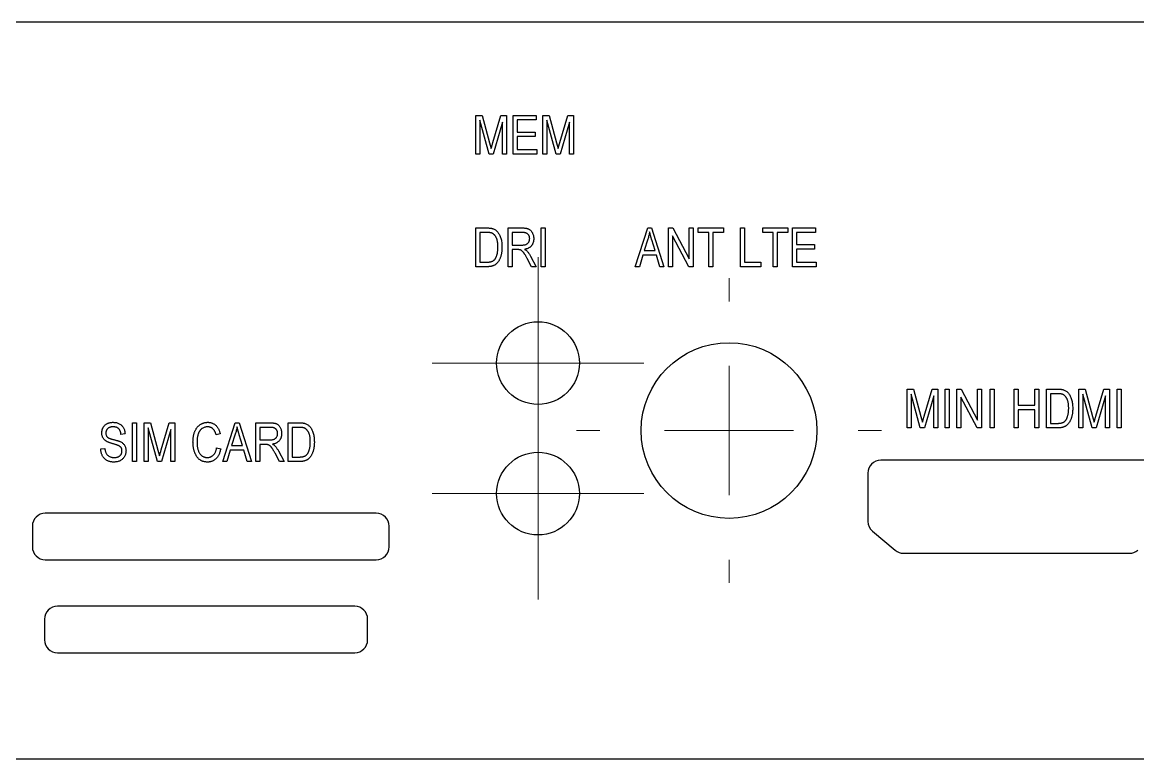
# Model space of a CAD drawing. Header units: millimetres. Extents: x 15 to 205, y 5 to 292.
# Drawn here: x 58.11 to 101.26, y 138.17 to 166.67 of the extents above; entities that cross this region are included whole.
import ezdxf

# ---------------------------------------------------------------- set-up
doc = ezdxf.new("R2010")
doc.units = ezdxf.units.MM

# ---------------------------------------------------------------- blocks, each defined once
blk = doc.blocks.new('SW_CENTERMARKSYMBOL_4')
at = {"color": 0, "linetype": 'Continuous', "lineweight": 0}
for p, q in [((0, 5), (0, 5.9)), ((0, 0), (0, 2.5)), ((-5, 0), (-5.9, 0)), ((0, 0), (-2.5, 0)), ((0, 0), (0, -2.5)), ((0, 0), (2.5, 0)), ((5, 0), (5.9, 0)), ((0, -5), (0, -5.9))]:
    blk.add_line(p, q, dxfattribs=at)
blk = doc.blocks.new('SW_CENTERMARKSYMBOL_6')
at = {"color": 0, "linetype": 'Continuous', "lineweight": 0}
for p, q in [((0, 2.5), (0, 4.1)), ((0, 0), (0, 2.5)), ((-2.5, 0), (-4.1, 0)), ((0, 0), (-2.5, 0)), ((0, 0), (0, -2.5)), ((0, 0), (2.5, 0)), ((2.5, 0), (4.1, 0)), ((0, -2.5), (0, -4.1))]:
    blk.add_line(p, q, dxfattribs=at)
blk = doc.blocks.new('SW_CENTERMARKSYMBOL_9')
at = {"color": 0, "linetype": 'Continuous', "lineweight": 0}
for p, q in [((0, 2.5), (0, 4.1)), ((0, 0), (0, 2.5)), ((-2.5, 0), (-4.1, 0)), ((0, 0), (-2.5, 0)), ((0, 0), (0, -2.5)), ((0, 0), (2.5, 0)), ((2.5, 0), (4.1, 0)), ((0, -2.5), (0, -4.1))]:
    blk.add_line(p, q, dxfattribs=at)

msp = doc.modelspace()

# ---------------------------------------------------------------- linework, layer by layer
at = {"color": 7, "linetype": 'Continuous', "lineweight": 25}
for p, q in [((119.869, 166.669), (44.469, 166.669)), ((75.652, 163.066), (75.896, 163.066)), ((75.652, 161.566), (75.652, 163.066)), ((76.165, 161.566), (75.808, 162.875)), ((75.808, 162.875), (75.808, 161.566)), ((75.896, 163.066), (76.188, 162.004)), ((76.314, 162.022), (76.62, 163.066)), ((76.685, 162.804), (76.325, 161.566)), ((76.62, 163.066), (76.841, 163.066)), ((76.685, 161.566), (76.685, 162.804)), ((76.841, 163.066), (76.841, 161.566)), ((77.094, 163.066), (77.99, 163.066)), ((77.094, 161.566), (77.094, 163.066)), ((77.25, 162.89), (77.25, 162.423)), ((77.99, 162.89), (77.25, 162.89)), ((77.99, 163.066), (77.99, 162.89)), ((78.243, 163.066), (78.487, 163.066)), ((78.243, 161.566), (78.243, 163.066)), ((78.756, 161.566), (78.399, 162.875)), ((78.399, 162.875), (78.399, 161.566)), ((78.487, 163.066), (78.779, 162.004)), ((78.905, 162.022), (79.211, 163.066)), ((79.276, 162.804), (78.916, 161.566)), ((79.211, 163.066), (79.431, 163.066)), ((79.276, 161.566), (79.276, 162.804)), ((79.431, 163.066), (79.431, 161.566)), ((77.25, 162.423), (77.951, 162.423)), ((77.25, 162.247), (77.25, 161.741)), ((77.951, 162.247), (77.25, 162.247)), ((77.951, 162.423), (77.951, 162.247)), ((76.188, 162.004), (76.246, 161.781)), ((78.779, 162.004), (78.837, 161.781)), ((75.808, 161.566), (75.652, 161.566)), ((76.325, 161.566), (76.165, 161.566)), ((76.841, 161.566), (76.685, 161.566)), ((78.009, 161.566), (77.094, 161.566)), ((77.25, 161.741), (78.009, 161.741)), ((78.009, 161.741), (78.009, 161.566)), ((78.399, 161.566), (78.243, 161.566)), ((78.916, 161.566), (78.756, 161.566)), ((79.431, 161.566), (79.276, 161.566)), ((75.652, 158.71), (76.075, 158.71)), ((75.652, 157.21), (75.652, 158.71)), ((76.071, 158.535), (75.808, 158.535)), ((75.808, 158.535), (75.808, 157.385)), ((76.899, 158.71), (77.45, 158.71)), ((76.899, 157.21), (76.899, 158.71)), ((77.055, 158.535), (77.055, 158.047)), ((77.461, 158.535), (77.055, 158.535)), ((78.185, 158.71), (78.341, 158.71)), ((78.185, 157.21), (78.185, 158.71)), ((78.341, 158.71), (78.341, 157.21)), ((81.822, 157.21), (82.301, 158.71)), ((82.301, 158.71), (82.453, 158.71)), ((82.453, 158.71), (82.932, 157.21)), ((83.108, 158.71), (83.274, 158.71)), ((83.108, 157.21), (83.108, 158.71)), ((83.896, 157.21), (83.264, 158.404)), ((83.264, 158.404), (83.264, 157.21)), ((83.274, 158.71), (83.906, 157.514)), ((83.906, 158.71), (84.062, 158.71)), ((83.906, 157.514), (83.906, 158.71)), ((84.062, 158.71), (84.062, 157.21)), ((84.257, 158.71), (85.231, 158.71)), ((84.257, 158.535), (84.257, 158.71)), ((84.666, 158.535), (84.257, 158.535)), ((84.666, 157.21), (84.666, 158.535)), ((85.231, 158.535), (84.822, 158.535)), ((84.822, 158.535), (84.822, 157.21)), ((85.231, 158.71), (85.231, 158.535)), ((85.894, 158.71), (86.049, 158.71)), ((85.894, 157.21), (85.894, 158.71)), ((86.049, 158.71), (86.049, 157.385)), ((86.751, 158.71), (87.725, 158.71)), ((86.751, 158.535), (86.751, 158.71)), ((87.16, 158.535), (86.751, 158.535)), ((87.16, 157.21), (87.16, 158.535)), ((87.725, 158.535), (87.316, 158.535)), ((87.316, 158.535), (87.316, 157.21)), ((87.725, 158.71), (87.725, 158.535)), ((87.9, 158.71), (88.796, 158.71)), ((87.9, 157.21), (87.9, 158.71)), ((88.056, 158.535), (88.056, 158.067)), ((88.796, 158.535), (88.056, 158.535)), ((88.796, 158.71), (88.796, 158.535)), ((77.055, 158.047), (77.42, 158.047)), ((82.308, 158.27), (82.166, 157.833)), ((82.588, 157.833), (82.462, 158.245)), ((88.056, 158.067), (88.757, 158.067)), ((88.757, 158.067), (88.757, 157.892)), ((77.254, 157.872), (77.055, 157.872)), ((77.055, 157.872), (77.055, 157.21)), ((77.813, 157.21), (77.64, 157.531)), ((77.77, 157.62), (77.99, 157.21)), ((82.115, 157.658), (81.984, 157.21)), ((82.639, 157.658), (82.115, 157.658)), ((82.166, 157.833), (82.588, 157.833)), ((82.771, 157.21), (82.639, 157.658)), ((88.056, 157.892), (88.056, 157.385)), ((88.757, 157.892), (88.056, 157.892)), ((76.095, 157.21), (75.652, 157.21)), ((75.808, 157.385), (76.076, 157.385)), ((77.055, 157.21), (76.899, 157.21)), ((77.99, 157.21), (77.813, 157.21)), ((78.341, 157.21), (78.185, 157.21)), ((81.984, 157.21), (81.822, 157.21)), ((82.932, 157.21), (82.771, 157.21)), ((83.264, 157.21), (83.108, 157.21)), ((84.062, 157.21), (83.896, 157.21)), ((84.822, 157.21), (84.666, 157.21)), ((86.673, 157.21), (85.894, 157.21)), ((86.049, 157.385), (86.673, 157.385)), ((86.673, 157.385), (86.673, 157.21)), ((87.316, 157.21), (87.16, 157.21)), ((88.816, 157.21), (87.9, 157.21)), ((88.056, 157.385), (88.816, 157.385)), ((88.816, 157.385), (88.816, 157.21)), ((92.335, 152.471), (92.579, 152.471)), ((92.335, 150.971), (92.335, 152.471)), ((92.579, 152.471), (92.871, 151.409)), ((92.997, 151.428), (93.303, 152.471)), ((93.303, 152.471), (93.523, 152.471)), ((93.523, 152.471), (93.523, 150.971)), ((93.816, 152.471), (93.971, 152.471)), ((93.816, 150.971), (93.816, 152.471)), ((93.971, 152.471), (93.971, 150.971)), ((94.264, 152.471), (94.43, 152.471)), ((94.264, 150.971), (94.264, 152.471)), ((94.43, 152.471), (95.062, 151.276)), ((95.062, 152.471), (95.218, 152.471)), ((95.062, 151.276), (95.062, 152.471)), ((95.218, 152.471), (95.218, 150.971)), ((95.549, 152.471), (95.705, 152.471)), ((95.549, 150.971), (95.549, 152.471)), ((95.705, 152.471), (95.705, 150.971)), ((96.484, 152.471), (96.64, 152.471)), ((96.484, 150.971), (96.484, 152.471)), ((96.64, 152.471), (96.64, 151.848)), ((97.283, 152.471), (97.439, 152.471)), ((97.283, 151.848), (97.283, 152.471)), ((97.439, 152.471), (97.439, 150.971)), ((97.731, 152.471), (98.154, 152.471)), ((97.731, 150.971), (97.731, 152.471)), ((98.978, 152.471), (99.222, 152.471)), ((98.978, 150.971), (98.978, 152.471)), ((99.222, 152.471), (99.514, 151.409)), ((99.64, 151.428), (99.946, 152.471)), ((99.946, 152.471), (100.166, 152.471)), ((100.166, 152.471), (100.166, 150.971)), ((100.458, 152.471), (100.614, 152.471)), ((100.458, 150.971), (100.458, 152.471)), ((100.614, 152.471), (100.614, 150.971)), ((92.848, 150.971), (92.491, 152.281)), ((92.491, 152.281), (92.491, 150.971)), ((93.368, 152.21), (93.007, 150.971)), ((93.368, 150.971), (93.368, 152.21)), ((95.051, 150.971), (94.419, 152.166)), ((94.419, 152.166), (94.419, 150.971)), ((97.887, 152.296), (97.887, 151.147)), ((98.15, 152.296), (97.887, 152.296)), ((99.491, 150.971), (99.134, 152.281)), ((99.134, 152.281), (99.134, 150.971)), ((100.01, 152.21), (99.65, 150.971)), ((100.01, 150.971), (100.01, 152.21)), ((96.64, 151.848), (97.283, 151.848)), ((97.283, 151.673), (96.64, 151.673)), ((96.64, 151.673), (96.64, 150.971)), ((97.283, 150.971), (97.283, 151.673)), ((62.374, 151.168), (62.53, 151.168)), ((62.374, 149.668), (62.374, 151.168)), ((62.53, 151.168), (62.53, 149.668)), ((62.822, 151.168), (63.066, 151.168)), ((62.822, 149.668), (62.822, 151.168)), ((63.066, 151.168), (63.358, 150.106)), ((63.484, 150.125), (63.79, 151.168)), ((63.79, 151.168), (64.01, 151.168)), ((64.01, 151.168), (64.01, 149.668)), ((65.861, 149.668), (66.34, 151.168)), ((66.34, 151.168), (66.492, 151.168)), ((66.492, 151.168), (66.971, 149.668)), ((67.147, 151.168), (67.698, 151.168)), ((67.147, 149.668), (67.147, 151.168)), ((68.393, 151.168), (68.816, 151.168)), ((68.393, 149.668), (68.393, 151.168)), ((92.871, 151.409), (92.929, 151.187)), ((97.887, 151.147), (98.155, 151.147)), ((99.514, 151.409), (99.572, 151.187)), ((62.082, 150.74), (61.926, 150.72)), ((63.335, 149.668), (62.978, 150.978)), ((62.978, 150.978), (62.978, 149.668)), ((63.854, 150.907), (63.494, 149.668)), ((63.854, 149.668), (63.854, 150.907)), ((65.763, 150.74), (65.608, 150.701)), ((66.346, 150.728), (66.205, 150.292)), ((66.627, 150.292), (66.501, 150.704)), ((67.302, 150.993), (67.302, 150.506)), ((67.708, 150.993), (67.302, 150.993)), ((68.549, 150.993), (68.549, 149.844)), ((68.812, 150.993), (68.549, 150.993)), ((92.491, 150.971), (92.335, 150.971)), ((93.007, 150.971), (92.848, 150.971)), ((93.523, 150.971), (93.368, 150.971)), ((93.971, 150.971), (93.816, 150.971)), ((94.419, 150.971), (94.264, 150.971)), ((95.218, 150.971), (95.051, 150.971)), ((95.705, 150.971), (95.549, 150.971)), ((96.64, 150.971), (96.484, 150.971)), ((97.439, 150.971), (97.283, 150.971)), ((98.173, 150.971), (97.731, 150.971)), ((99.134, 150.971), (98.978, 150.971)), ((99.65, 150.971), (99.491, 150.971)), ((100.166, 150.971), (100.01, 150.971)), ((100.614, 150.971), (100.458, 150.971)), ((61.147, 150.155), (61.302, 150.175)), ((65.627, 150.194), (65.783, 150.155)), ((66.205, 150.292), (66.627, 150.292)), ((67.302, 150.506), (67.668, 150.506)), ((67.501, 150.331), (67.302, 150.331)), ((67.302, 150.331), (67.302, 149.668)), ((63.358, 150.106), (63.416, 149.884)), ((66.154, 150.116), (66.023, 149.668)), ((66.678, 150.116), (66.154, 150.116)), ((66.809, 149.668), (66.678, 150.116)), ((68.06, 149.668), (67.887, 149.989)), ((68.018, 150.078), (68.237, 149.668)), ((68.549, 149.844), (68.817, 149.844)), ((62.53, 149.668), (62.374, 149.668)), ((62.978, 149.668), (62.822, 149.668)), ((63.494, 149.668), (63.335, 149.668)), ((64.01, 149.668), (63.854, 149.668)), ((66.023, 149.668), (65.861, 149.668)), ((66.971, 149.668), (66.809, 149.668)), ((67.302, 149.668), (67.147, 149.668)), ((68.237, 149.668), (68.06, 149.668)), ((68.836, 149.668), (68.393, 149.668)), ((101.819, 149.719), (91.319, 149.719)), ((90.819, 149.219), (90.819, 147.353)), ((71.799, 147.669), (58.999, 147.669)), ((58.499, 147.169), (58.499, 146.369)), ((72.299, 146.369), (72.299, 147.169)), ((90.999, 146.969), (91.88, 146.235)), ((58.999, 145.869), (71.799, 145.869)), ((92.2, 146.119), (100.938, 146.119)), ((70.969, 144.069), (59.469, 144.069)), ((58.969, 143.569), (58.969, 142.769)), ((71.469, 142.769), (71.469, 143.569)), ((59.469, 142.269), (70.969, 142.269)), ((44.469, 138.169), (119.869, 138.169))]:
    msp.add_line(p, q, dxfattribs=at)
for centre, radius in [((78.059, 153.479), 1.6), ((85.449, 150.869), 3.4), ((78.059, 148.429), 1.6)]:
    msp.add_circle(centre, radius, dxfattribs=at)
for centre, start, end in [((91.319, 149.219), 90, 180), ((58.999, 147.169), 90, 180), ((71.799, 147.169), 0, 90), ((91.319, 147.353), 180, 230.1944), ((58.999, 146.369), 180, 270), ((71.799, 146.369), 270, 0), ((92.2, 146.619), 230.1944, 270), ((100.938, 146.619), 270, 309.8056), ((59.469, 143.569), 90, 180), ((70.969, 143.569), 0, 90), ((59.469, 142.769), 180, 270), ((70.969, 142.769), 270, 0)]:
    msp.add_arc(centre, 0.5, start, end, dxfattribs=at)
for points, knots in [([(76.246, 161.781), (76.248, 161.789), (76.252, 161.804), (76.259, 161.828), (76.267, 161.855), (76.275, 161.884), (76.283, 161.915), (76.293, 161.948), (76.304, 161.984), (76.311, 162.009), (76.314, 162.022)], [0, 0, 0, 0, 0.090712, 0.190611, 0.302053, 0.422037, 0.551217, 0.690772, 0.840366, 1, 1, 1, 1]), ([(78.837, 161.781), (78.839, 161.789), (78.843, 161.804), (78.85, 161.828), (78.858, 161.855), (78.865, 161.884), (78.874, 161.915), (78.884, 161.948), (78.894, 161.984), (78.902, 162.009), (78.905, 162.022)], [0, 0, 0, 0, 0.090712, 0.190611, 0.302053, 0.422037, 0.551217, 0.690772, 0.840366, 1, 1, 1, 1]), ([(76.284, 158.505), (76.278, 158.507), (76.265, 158.512), (76.245, 158.518), (76.222, 158.523), (76.196, 158.528), (76.169, 158.53), (76.138, 158.533), (76.106, 158.534), (76.083, 158.534), (76.071, 158.535)], [0, 0, 0, 0, 0.089406, 0.188125, 0.296701, 0.415541, 0.544795, 0.685025, 0.837611, 1, 1, 1, 1]), ([(76.075, 158.71), (76.088, 158.71), (76.112, 158.71), (76.148, 158.708), (76.182, 158.706), (76.212, 158.703), (76.241, 158.699), (76.268, 158.695), (76.292, 158.689), (76.306, 158.684), (76.314, 158.682)], [0, 0, 0, 0, 0.157769, 0.306832, 0.444685, 0.574038, 0.693806, 0.805229, 0.906553, 1, 1, 1, 1]), ([(76.509, 157.97), (76.509, 157.989), (76.509, 158.025), (76.506, 158.078), (76.501, 158.127), (76.494, 158.174), (76.485, 158.217), (76.474, 158.258), (76.462, 158.295), (76.447, 158.329), (76.43, 158.361), (76.413, 158.389), (76.394, 158.415), (76.375, 158.439), (76.353, 158.459), (76.332, 158.478), (76.308, 158.493), (76.292, 158.501), (76.284, 158.505)], [0, 0, 0, 0, 0.091058, 0.177272, 0.258757, 0.33524, 0.407833, 0.475904, 0.540567, 0.601389, 0.659248, 0.713941, 0.765993, 0.816126, 0.863976, 0.910287, 0.955276, 1, 1, 1, 1]), ([(76.314, 158.682), (76.331, 158.675), (76.366, 158.662), (76.415, 158.632), (76.459, 158.595), (76.501, 158.551), (76.538, 158.5), (76.571, 158.443), (76.599, 158.38), (76.623, 158.31), (76.642, 158.234), (76.656, 158.151), (76.664, 158.062), (76.665, 158), (76.665, 157.968)], [0, 0, 0, 0, 0.06613, 0.132306, 0.200143, 0.270995, 0.345232, 0.422746, 0.504203, 0.590818, 0.683013, 0.781266, 0.886884, 1, 1, 1, 1]), ([(77.45, 158.71), (77.464, 158.71), (77.491, 158.71), (77.53, 158.707), (77.566, 158.704), (77.599, 158.7), (77.63, 158.694), (77.658, 158.686), (77.683, 158.678), (77.712, 158.664), (77.745, 158.643), (77.782, 158.611), (77.813, 158.572), (77.841, 158.526), (77.864, 158.475), (77.881, 158.419), (77.891, 158.359), (77.892, 158.318), (77.893, 158.296)], [0, 0, 0, 0, 0.059861, 0.115867, 0.168079, 0.216582, 0.261137, 0.301832, 0.339688, 0.374291, 0.44084, 0.509232, 0.581286, 0.658766, 0.739724, 0.822665, 0.908999, 1, 1, 1, 1]), ([(77.737, 158.296), (77.736, 158.305), (77.736, 158.322), (77.733, 158.348), (77.727, 158.372), (77.72, 158.395), (77.71, 158.416), (77.698, 158.436), (77.684, 158.454), (77.668, 158.471), (77.649, 158.486), (77.628, 158.499), (77.606, 158.51), (77.581, 158.519), (77.554, 158.526), (77.525, 158.531), (77.493, 158.534), (77.472, 158.534), (77.461, 158.535)], [0, 0, 0, 0, 0.065327, 0.127357, 0.18677, 0.244741, 0.300513, 0.356097, 0.411409, 0.467417, 0.524221, 0.583217, 0.643559, 0.706897, 0.774123, 0.84489, 0.920043, 1, 1, 1, 1]), ([(82.377, 158.554), (82.373, 158.53), (82.364, 158.482), (82.348, 158.411), (82.329, 158.34), (82.315, 158.293), (82.308, 158.27)], [0, 0, 0, 0, 0.248875, 0.49742, 0.747941, 1, 1, 1, 1]), ([(82.462, 158.245), (82.458, 158.261), (82.449, 158.291), (82.436, 158.335), (82.423, 158.377), (82.413, 158.417), (82.402, 158.454), (82.393, 158.489), (82.385, 158.522), (82.38, 158.543), (82.377, 158.554)], [0, 0, 0, 0, 0.151074, 0.29495, 0.430719, 0.55996, 0.681357, 0.794418, 0.901243, 1, 1, 1, 1]), ([(76.665, 157.968), (76.665, 157.947), (76.664, 157.906), (76.661, 157.846), (76.655, 157.788), (76.647, 157.733), (76.636, 157.68), (76.624, 157.63), (76.609, 157.582), (76.591, 157.536), (76.572, 157.493), (76.551, 157.454), (76.53, 157.417), (76.506, 157.384), (76.482, 157.354), (76.456, 157.327), (76.429, 157.304), (76.4, 157.283), (76.369, 157.266), (76.337, 157.251), (76.302, 157.238), (76.265, 157.228), (76.225, 157.22), (76.184, 157.214), (76.14, 157.211), (76.11, 157.21), (76.095, 157.21)], [0, 0, 0, 0, 0.057755, 0.113614, 0.16712, 0.218946, 0.268664, 0.316897, 0.363577, 0.408777, 0.452021, 0.493346, 0.532766, 0.569964, 0.605778, 0.64024, 0.67339, 0.705743, 0.737921, 0.771071, 0.805292, 0.840967, 0.878091, 0.916771, 0.957451, 1, 1, 1, 1]), ([(76.45, 157.604), (76.455, 157.617), (76.464, 157.643), (76.476, 157.684), (76.486, 157.727), (76.495, 157.772), (76.501, 157.819), (76.506, 157.868), (76.509, 157.918), (76.509, 157.953), (76.509, 157.97)], [0, 0, 0, 0, 0.111646, 0.226426, 0.344474, 0.466462, 0.593163, 0.724245, 0.859766, 1, 1, 1, 1]), ([(77.42, 158.047), (77.439, 158.048), (77.474, 158.049), (77.524, 158.053), (77.566, 158.061), (77.601, 158.073), (77.632, 158.089), (77.658, 158.109), (77.681, 158.132), (77.701, 158.16), (77.717, 158.19), (77.728, 158.223), (77.736, 158.259), (77.736, 158.283), (77.737, 158.296)], [0, 0, 0, 0, 0.122755, 0.230056, 0.322791, 0.40207, 0.47475, 0.545845, 0.616658, 0.689747, 0.764806, 0.840517, 0.918295, 1, 1, 1, 1]), ([(77.893, 158.296), (77.892, 158.282), (77.892, 158.255), (77.888, 158.215), (77.881, 158.177), (77.87, 158.141), (77.858, 158.107), (77.842, 158.075), (77.824, 158.045), (77.803, 158.017), (77.779, 157.992), (77.753, 157.969), (77.724, 157.948), (77.692, 157.93), (77.659, 157.914), (77.622, 157.901), (77.583, 157.89), (77.556, 157.885), (77.542, 157.882)], [0, 0, 0, 0, 0.0701236, 0.1369734, 0.2015151, 0.2632468, 0.3238124, 0.3826328, 0.4409845, 0.4989771, 0.5571871, 0.615133, 0.6744598, 0.7349914, 0.7972369, 0.8619681, 0.9294895, 1, 1, 1, 1]), ([(76.076, 157.385), (76.089, 157.385), (76.114, 157.386), (76.151, 157.388), (76.185, 157.392), (76.217, 157.398), (76.247, 157.404), (76.274, 157.414), (76.299, 157.424), (76.321, 157.436), (76.342, 157.451), (76.361, 157.466), (76.379, 157.485), (76.396, 157.505), (76.411, 157.526), (76.426, 157.55), (76.438, 157.576), (76.446, 157.594), (76.45, 157.604)], [0, 0, 0, 0, 0.083876, 0.1627, 0.236637, 0.305998, 0.370799, 0.431234, 0.488336, 0.542444, 0.595272, 0.648372, 0.702151, 0.757996, 0.81482, 0.874015, 0.935644, 1, 1, 1, 1]), ([(77.64, 157.531), (77.631, 157.546), (77.616, 157.574), (77.593, 157.615), (77.572, 157.652), (77.552, 157.685), (77.534, 157.714), (77.518, 157.738), (77.502, 157.759), (77.484, 157.78), (77.464, 157.801), (77.439, 157.823), (77.414, 157.84), (77.389, 157.853), (77.361, 157.862), (77.329, 157.868), (77.293, 157.872), (77.267, 157.872), (77.254, 157.872)], [0, 0, 0, 0, 0.092728, 0.177366, 0.254414, 0.323889, 0.385354, 0.438553, 0.484631, 0.522952, 0.588828, 0.648611, 0.702575, 0.751873, 0.802247, 0.860186, 0.925559, 1, 1, 1, 1]), ([(77.542, 157.882), (77.552, 157.876), (77.572, 157.865), (77.598, 157.848), (77.621, 157.831), (77.634, 157.818), (77.64, 157.812)], [0, 0, 0, 0, 0.289711, 0.551497, 0.788143, 1, 1, 1, 1]), ([(77.64, 157.812), (77.652, 157.797), (77.676, 157.768), (77.71, 157.721), (77.742, 157.672), (77.761, 157.637), (77.77, 157.62)], [0, 0, 0, 0, 0.245563, 0.493888, 0.744613, 1, 1, 1, 1]), ([(98.154, 152.471), (98.167, 152.471), (98.191, 152.471), (98.227, 152.47), (98.26, 152.468), (98.291, 152.465), (98.32, 152.461), (98.347, 152.456), (98.37, 152.45), (98.385, 152.446), (98.393, 152.444)], [0, 0, 0, 0, 0.157769, 0.306832, 0.444685, 0.574038, 0.693806, 0.805229, 0.906553, 1, 1, 1, 1]), ([(98.393, 152.444), (98.41, 152.437), (98.445, 152.424), (98.494, 152.394), (98.538, 152.357), (98.58, 152.313), (98.617, 152.262), (98.65, 152.205), (98.678, 152.141), (98.702, 152.071), (98.721, 151.995), (98.734, 151.913), (98.743, 151.823), (98.744, 151.762), (98.744, 151.73)], [0, 0, 0, 0, 0.06613, 0.132306, 0.200143, 0.270995, 0.345232, 0.422746, 0.504203, 0.590818, 0.683013, 0.781266, 0.886884, 1, 1, 1, 1]), ([(98.362, 152.266), (98.357, 152.269), (98.344, 152.274), (98.323, 152.28), (98.301, 152.285), (98.275, 152.289), (98.248, 152.292), (98.217, 152.295), (98.185, 152.296), (98.162, 152.296), (98.15, 152.296)], [0, 0, 0, 0, 0.089406, 0.188125, 0.296701, 0.415541, 0.544795, 0.685025, 0.837611, 1, 1, 1, 1]), ([(98.588, 151.732), (98.588, 151.75), (98.588, 151.787), (98.585, 151.839), (98.58, 151.889), (98.573, 151.935), (98.564, 151.979), (98.553, 152.019), (98.541, 152.057), (98.526, 152.091), (98.509, 152.122), (98.492, 152.151), (98.473, 152.177), (98.454, 152.201), (98.432, 152.221), (98.411, 152.239), (98.387, 152.254), (98.371, 152.262), (98.362, 152.266)], [0, 0, 0, 0, 0.091058, 0.177272, 0.258757, 0.33524, 0.407833, 0.475904, 0.540567, 0.601389, 0.659248, 0.713941, 0.765993, 0.816126, 0.863976, 0.910287, 0.955276, 1, 1, 1, 1]), ([(98.744, 151.73), (98.744, 151.709), (98.743, 151.668), (98.74, 151.608), (98.734, 151.55), (98.726, 151.495), (98.715, 151.442), (98.703, 151.391), (98.688, 151.343), (98.67, 151.298), (98.651, 151.255), (98.63, 151.215), (98.609, 151.179), (98.585, 151.146), (98.561, 151.116), (98.535, 151.089), (98.508, 151.065), (98.479, 151.045), (98.448, 151.027), (98.416, 151.013), (98.381, 151), (98.343, 150.99), (98.304, 150.981), (98.263, 150.975), (98.219, 150.972), (98.189, 150.972), (98.173, 150.971)], [0, 0, 0, 0, 0.057755, 0.113614, 0.16712, 0.218946, 0.268664, 0.316897, 0.363577, 0.408777, 0.452021, 0.493346, 0.532766, 0.569964, 0.605778, 0.64024, 0.67339, 0.705743, 0.737921, 0.771071, 0.805292, 0.840967, 0.878091, 0.916771, 0.957451, 1, 1, 1, 1]), ([(98.529, 151.365), (98.533, 151.378), (98.543, 151.405), (98.555, 151.446), (98.565, 151.489), (98.574, 151.534), (98.58, 151.581), (98.585, 151.629), (98.588, 151.68), (98.588, 151.714), (98.588, 151.732)], [0, 0, 0, 0, 0.111646, 0.226426, 0.344474, 0.466462, 0.593163, 0.724245, 0.859766, 1, 1, 1, 1]), ([(61.186, 150.777), (61.186, 150.792), (61.187, 150.821), (61.192, 150.863), (61.201, 150.904), (61.214, 150.942), (61.231, 150.978), (61.251, 151.012), (61.275, 151.044), (61.303, 151.073), (61.333, 151.1), (61.367, 151.124), (61.403, 151.144), (61.442, 151.16), (61.483, 151.173), (61.527, 151.181), (61.573, 151.187), (61.605, 151.188), (61.621, 151.188)], [0, 0, 0, 0, 0.065534, 0.128827, 0.189955, 0.249648, 0.308248, 0.366796, 0.425501, 0.485892, 0.546682, 0.606687, 0.667522, 0.729426, 0.793138, 0.859027, 0.927697, 1, 1, 1, 1]), ([(61.621, 151.188), (61.643, 151.187), (61.686, 151.186), (61.749, 151.176), (61.807, 151.159), (61.861, 151.135), (61.91, 151.105), (61.953, 151.069), (61.991, 151.026), (62.022, 150.978), (62.047, 150.925), (62.066, 150.867), (62.078, 150.805), (62.08, 150.762), (62.082, 150.74)], [0, 0, 0, 0, 0.0919148, 0.17935, 0.2627603, 0.3438246, 0.4230537, 0.5001538, 0.5774021, 0.656471, 0.73765, 0.8208783, 0.9079232, 1, 1, 1, 1]), ([(64.712, 150.428), (64.712, 150.449), (64.712, 150.488), (64.716, 150.546), (64.722, 150.601), (64.73, 150.655), (64.741, 150.706), (64.754, 150.754), (64.769, 150.8), (64.787, 150.844), (64.807, 150.885), (64.829, 150.924), (64.852, 150.96), (64.877, 150.994), (64.904, 151.025), (64.932, 151.053), (64.962, 151.078), (64.994, 151.102), (65.027, 151.122), (65.061, 151.14), (65.096, 151.155), (65.132, 151.167), (65.169, 151.176), (65.207, 151.183), (65.246, 151.187), (65.272, 151.188), (65.285, 151.188)], [0, 0, 0, 0, 0.056459, 0.110733, 0.162901, 0.213426, 0.26207, 0.309027, 0.354373, 0.398738, 0.441578, 0.483058, 0.523312, 0.562426, 0.600616, 0.63791, 0.674924, 0.711646, 0.748122, 0.783826, 0.819463, 0.854983, 0.890593, 0.926496, 0.962921, 1, 1, 1, 1]), ([(65.285, 151.188), (65.299, 151.188), (65.328, 151.187), (65.37, 151.182), (65.41, 151.172), (65.448, 151.16), (65.485, 151.144), (65.521, 151.124), (65.555, 151.101), (65.587, 151.074), (65.618, 151.044), (65.646, 151.011), (65.671, 150.973), (65.695, 150.934), (65.716, 150.89), (65.734, 150.843), (65.751, 150.793), (65.759, 150.758), (65.763, 150.74)], [0, 0, 0, 0, 0.060577, 0.118994, 0.176689, 0.233034, 0.289727, 0.346194, 0.403531, 0.46225, 0.522226, 0.583346, 0.646127, 0.710893, 0.778382, 0.848981, 0.922573, 1, 1, 1, 1]), ([(67.698, 151.168), (67.711, 151.168), (67.738, 151.168), (67.777, 151.166), (67.814, 151.163), (67.847, 151.158), (67.878, 151.152), (67.905, 151.145), (67.93, 151.137), (67.959, 151.123), (67.993, 151.102), (68.029, 151.07), (68.061, 151.03), (68.089, 150.984), (68.112, 150.933), (68.128, 150.877), (68.138, 150.817), (68.139, 150.776), (68.14, 150.755)], [0, 0, 0, 0, 0.059861, 0.115867, 0.168079, 0.216582, 0.261137, 0.301832, 0.339688, 0.374291, 0.44084, 0.509232, 0.581286, 0.658766, 0.739724, 0.822665, 0.908999, 1, 1, 1, 1]), ([(68.816, 151.168), (68.829, 151.168), (68.853, 151.168), (68.889, 151.167), (68.923, 151.165), (68.954, 151.162), (68.982, 151.158), (69.009, 151.153), (69.033, 151.147), (69.048, 151.143), (69.055, 151.141)], [0, 0, 0, 0, 0.157769, 0.306832, 0.444685, 0.574038, 0.693806, 0.805229, 0.906553, 1, 1, 1, 1]), ([(69.055, 151.141), (69.072, 151.134), (69.107, 151.121), (69.156, 151.091), (69.201, 151.054), (69.242, 151.01), (69.279, 150.959), (69.312, 150.902), (69.34, 150.838), (69.364, 150.768), (69.383, 150.692), (69.397, 150.61), (69.405, 150.52), (69.406, 150.459), (69.406, 150.427)], [0, 0, 0, 0, 0.06613, 0.132306, 0.200143, 0.270995, 0.345232, 0.422746, 0.504203, 0.590818, 0.683013, 0.781266, 0.886884, 1, 1, 1, 1]), ([(92.929, 151.187), (92.931, 151.195), (92.935, 151.21), (92.942, 151.234), (92.95, 151.261), (92.957, 151.29), (92.966, 151.321), (92.976, 151.354), (92.986, 151.39), (92.993, 151.415), (92.997, 151.428)], [0, 0, 0, 0, 0.090712, 0.190611, 0.302053, 0.422037, 0.551217, 0.690772, 0.840366, 1, 1, 1, 1]), ([(98.155, 151.147), (98.168, 151.147), (98.193, 151.147), (98.23, 151.15), (98.264, 151.154), (98.296, 151.16), (98.326, 151.166), (98.353, 151.176), (98.378, 151.186), (98.4, 151.198), (98.421, 151.212), (98.44, 151.228), (98.458, 151.246), (98.475, 151.266), (98.49, 151.288), (98.505, 151.312), (98.517, 151.338), (98.525, 151.356), (98.529, 151.365)], [0, 0, 0, 0, 0.083876, 0.1627, 0.236637, 0.305998, 0.370799, 0.431234, 0.488336, 0.542444, 0.595272, 0.648372, 0.702151, 0.757996, 0.81482, 0.874015, 0.935644, 1, 1, 1, 1]), ([(99.572, 151.187), (99.574, 151.195), (99.578, 151.21), (99.585, 151.234), (99.592, 151.261), (99.6, 151.29), (99.609, 151.321), (99.619, 151.354), (99.629, 151.39), (99.636, 151.415), (99.64, 151.428)], [0, 0, 0, 0, 0.090712, 0.190611, 0.302053, 0.422037, 0.551217, 0.690772, 0.840366, 1, 1, 1, 1]), ([(61.59, 150.365), (61.576, 150.369), (61.549, 150.377), (61.51, 150.389), (61.474, 150.401), (61.441, 150.413), (61.411, 150.426), (61.385, 150.439), (61.362, 150.451), (61.335, 150.468), (61.306, 150.492), (61.275, 150.523), (61.248, 150.558), (61.225, 150.596), (61.207, 150.637), (61.195, 150.682), (61.187, 150.728), (61.186, 150.761), (61.186, 150.777)], [0, 0, 0, 0, 0.069613, 0.134156, 0.194122, 0.24927, 0.300398, 0.34646, 0.388252, 0.425903, 0.496106, 0.565535, 0.634846, 0.704759, 0.775666, 0.847725, 0.922418, 1, 1, 1, 1]), ([(61.626, 151.013), (61.615, 151.012), (61.593, 151.012), (61.561, 151.009), (61.532, 151.004), (61.504, 150.996), (61.478, 150.987), (61.455, 150.976), (61.433, 150.962), (61.414, 150.946), (61.397, 150.929), (61.382, 150.91), (61.369, 150.891), (61.359, 150.87), (61.351, 150.847), (61.345, 150.824), (61.342, 150.799), (61.342, 150.782), (61.341, 150.773)], [0, 0, 0, 0, 0.080424, 0.155448, 0.227487, 0.294949, 0.359799, 0.42102, 0.481902, 0.540608, 0.598482, 0.655152, 0.710201, 0.765597, 0.821722, 0.879164, 0.938369, 1, 1, 1, 1]), ([(61.341, 150.773), (61.342, 150.758), (61.343, 150.728), (61.352, 150.687), (61.367, 150.651), (61.383, 150.631), (61.39, 150.621)], [0, 0, 0, 0, 0.283774, 0.539584, 0.775645, 1, 1, 1, 1]), ([(61.39, 150.621), (61.395, 150.617), (61.405, 150.606), (61.424, 150.594), (61.448, 150.581), (61.476, 150.568), (61.507, 150.556), (61.544, 150.544), (61.585, 150.532), (61.614, 150.525), (61.629, 150.521)], [0, 0, 0, 0, 0.075016, 0.16293, 0.264674, 0.38097, 0.512309, 0.658221, 0.820832, 1, 1, 1, 1]), ([(61.926, 150.72), (61.925, 150.732), (61.922, 150.756), (61.916, 150.789), (61.908, 150.821), (61.899, 150.85), (61.886, 150.876), (61.872, 150.9), (61.856, 150.922), (61.838, 150.941), (61.818, 150.958), (61.796, 150.973), (61.773, 150.985), (61.747, 150.995), (61.719, 151.003), (61.69, 151.008), (61.659, 151.012), (61.637, 151.012), (61.626, 151.013)], [0, 0, 0, 0, 0.076573, 0.149323, 0.217219, 0.282087, 0.343266, 0.402231, 0.458477, 0.514151, 0.569073, 0.624353, 0.681191, 0.739404, 0.79983, 0.862831, 0.929646, 1, 1, 1, 1]), ([(65.279, 151.013), (65.259, 151.012), (65.22, 151.01), (65.164, 150.998), (65.112, 150.979), (65.072, 150.956), (65.043, 150.934), (65.022, 150.916), (65.002, 150.895), (64.984, 150.872), (64.966, 150.847), (64.95, 150.819), (64.935, 150.79), (64.921, 150.758), (64.908, 150.724), (64.897, 150.688), (64.888, 150.65), (64.88, 150.61), (64.875, 150.568), (64.87, 150.523), (64.868, 150.477), (64.868, 150.445), (64.867, 150.428)], [0, 0, 0, 0, 0.0738595, 0.1441256, 0.2122889, 0.2798376, 0.3138511, 0.3489089, 0.3842001, 0.4207362, 0.459004, 0.4984771, 0.5393842, 0.5823617, 0.6270819, 0.6733453, 0.7220173, 0.7727906, 0.8258111, 0.8812416, 0.9395209, 1, 1, 1, 1]), ([(65.608, 150.701), (65.604, 150.714), (65.597, 150.738), (65.585, 150.773), (65.572, 150.806), (65.557, 150.837), (65.541, 150.865), (65.524, 150.891), (65.505, 150.914), (65.485, 150.935), (65.464, 150.953), (65.441, 150.969), (65.417, 150.982), (65.392, 150.994), (65.365, 151.002), (65.338, 151.008), (65.309, 151.012), (65.289, 151.012), (65.279, 151.013)], [0, 0, 0, 0, 0.079677, 0.155394, 0.227356, 0.295804, 0.361322, 0.423963, 0.484099, 0.542574, 0.598999, 0.654809, 0.710609, 0.765871, 0.822268, 0.87916, 0.93886, 1, 1, 1, 1]), ([(66.416, 151.012), (66.412, 150.988), (66.403, 150.941), (66.386, 150.87), (66.368, 150.799), (66.354, 150.752), (66.346, 150.728)], [0, 0, 0, 0, 0.248875, 0.49742, 0.747941, 1, 1, 1, 1]), ([(66.501, 150.704), (66.497, 150.719), (66.487, 150.749), (66.474, 150.794), (66.462, 150.835), (66.451, 150.875), (66.441, 150.912), (66.432, 150.948), (66.424, 150.981), (66.418, 151.002), (66.416, 151.012)], [0, 0, 0, 0, 0.151074, 0.2949499, 0.4307193, 0.5599595, 0.6813574, 0.794418, 0.9012434, 1, 1, 1, 1]), ([(67.668, 150.506), (67.687, 150.506), (67.722, 150.507), (67.771, 150.512), (67.813, 150.52), (67.849, 150.532), (67.879, 150.548), (67.906, 150.568), (67.929, 150.591), (67.949, 150.618), (67.965, 150.649), (67.976, 150.682), (67.983, 150.717), (67.984, 150.742), (67.984, 150.754)], [0, 0, 0, 0, 0.1227554, 0.2300557, 0.3227915, 0.4020702, 0.4747498, 0.5458447, 0.6166576, 0.6897475, 0.7648057, 0.8405174, 0.9182951, 1, 1, 1, 1]), ([(67.984, 150.754), (67.984, 150.763), (67.983, 150.781), (67.981, 150.807), (67.975, 150.831), (67.967, 150.854), (67.957, 150.875), (67.946, 150.895), (67.931, 150.913), (67.915, 150.93), (67.897, 150.945), (67.876, 150.958), (67.853, 150.969), (67.828, 150.978), (67.801, 150.984), (67.772, 150.99), (67.741, 150.993), (67.72, 150.993), (67.708, 150.993)], [0, 0, 0, 0, 0.065327, 0.127357, 0.18677, 0.244741, 0.300513, 0.356097, 0.411409, 0.467417, 0.524221, 0.583217, 0.643559, 0.706897, 0.774123, 0.84489, 0.920043, 1, 1, 1, 1]), ([(68.14, 150.755), (68.14, 150.741), (68.139, 150.714), (68.135, 150.674), (68.128, 150.636), (68.118, 150.6), (68.106, 150.565), (68.09, 150.534), (68.072, 150.504), (68.051, 150.476), (68.027, 150.45), (68, 150.427), (67.972, 150.407), (67.94, 150.388), (67.906, 150.372), (67.869, 150.359), (67.83, 150.348), (67.803, 150.343), (67.789, 150.34)], [0, 0, 0, 0, 0.0701236, 0.1369734, 0.2015151, 0.2632468, 0.3238124, 0.3826328, 0.4409845, 0.4989771, 0.5571871, 0.615133, 0.6744598, 0.7349914, 0.7972369, 0.8619681, 0.9294895, 1, 1, 1, 1]), ([(69.025, 150.963), (69.019, 150.966), (69.006, 150.971), (68.986, 150.977), (68.963, 150.982), (68.937, 150.986), (68.91, 150.989), (68.879, 150.992), (68.847, 150.993), (68.824, 150.993), (68.812, 150.993)], [0, 0, 0, 0, 0.089406, 0.188125, 0.296701, 0.415541, 0.544795, 0.685025, 0.837611, 1, 1, 1, 1]), ([(69.25, 150.429), (69.25, 150.447), (69.25, 150.483), (69.247, 150.536), (69.242, 150.586), (69.235, 150.632), (69.227, 150.676), (69.215, 150.716), (69.203, 150.754), (69.188, 150.788), (69.171, 150.819), (69.154, 150.848), (69.135, 150.874), (69.116, 150.898), (69.094, 150.918), (69.073, 150.936), (69.049, 150.951), (69.033, 150.959), (69.025, 150.963)], [0, 0, 0, 0, 0.091058, 0.177272, 0.258757, 0.33524, 0.407833, 0.475904, 0.540567, 0.601389, 0.659248, 0.713941, 0.765993, 0.816126, 0.863976, 0.910287, 0.955276, 1, 1, 1, 1]), ([(61.302, 150.175), (61.305, 150.155), (61.309, 150.117), (61.321, 150.065), (61.337, 150.019), (61.356, 149.979), (61.381, 149.945), (61.409, 149.915), (61.443, 149.889), (61.481, 149.866), (61.522, 149.847), (61.566, 149.834), (61.613, 149.826), (61.645, 149.825), (61.662, 149.824)], [0, 0, 0, 0, 0.106713, 0.202383, 0.287988, 0.365132, 0.438155, 0.511442, 0.587093, 0.665986, 0.746839, 0.82888, 0.91253, 1, 1, 1, 1]), ([(61.965, 150.081), (61.964, 150.092), (61.964, 150.113), (61.958, 150.143), (61.949, 150.172), (61.936, 150.198), (61.919, 150.222), (61.899, 150.244), (61.874, 150.263), (61.851, 150.278), (61.828, 150.288), (61.807, 150.297), (61.781, 150.307), (61.752, 150.317), (61.717, 150.328), (61.679, 150.34), (61.636, 150.352), (61.606, 150.361), (61.59, 150.365)], [0, 0, 0, 0, 0.062827, 0.122373, 0.180384, 0.236489, 0.292629, 0.350398, 0.410193, 0.473423, 0.510212, 0.55528, 0.608473, 0.669857, 0.740038, 0.817917, 0.904812, 1, 1, 1, 1]), ([(61.629, 150.521), (61.644, 150.518), (61.672, 150.511), (61.713, 150.5), (61.751, 150.49), (61.786, 150.48), (61.816, 150.471), (61.844, 150.461), (61.868, 150.453), (61.883, 150.447), (61.889, 150.444)], [0, 0, 0, 0, 0.169324, 0.325355, 0.468916, 0.600312, 0.718846, 0.824985, 0.918758, 1, 1, 1, 1]), ([(61.889, 150.444), (61.908, 150.435), (61.943, 150.418), (61.99, 150.385), (62.03, 150.346), (62.063, 150.303), (62.089, 150.255), (62.107, 150.202), (62.119, 150.145), (62.12, 150.106), (62.121, 150.086)], [0, 0, 0, 0, 0.1337851, 0.2593854, 0.3808217, 0.4995309, 0.6183576, 0.7398957, 0.8662956, 1, 1, 1, 1]), ([(65.271, 149.649), (65.257, 149.649), (65.23, 149.65), (65.19, 149.654), (65.152, 149.66), (65.115, 149.669), (65.08, 149.681), (65.046, 149.695), (65.013, 149.712), (64.983, 149.731), (64.953, 149.754), (64.926, 149.78), (64.899, 149.808), (64.874, 149.84), (64.85, 149.874), (64.828, 149.913), (64.807, 149.954), (64.787, 149.997), (64.769, 150.044), (64.754, 150.093), (64.741, 150.144), (64.73, 150.197), (64.722, 150.252), (64.716, 150.309), (64.712, 150.368), (64.712, 150.408), (64.712, 150.428)], [0, 0, 0, 0, 0.038379, 0.075232, 0.111264, 0.146428, 0.18086, 0.214602, 0.248288, 0.282015, 0.316035, 0.350968, 0.38689, 0.424248, 0.463371, 0.504203, 0.546718, 0.591541, 0.637796, 0.68535, 0.733993, 0.783781, 0.835444, 0.888464, 0.943291, 1, 1, 1, 1]), ([(64.867, 150.428), (64.868, 150.404), (64.868, 150.357), (64.873, 150.288), (64.882, 150.224), (64.894, 150.165), (64.909, 150.111), (64.927, 150.061), (64.95, 150.016), (64.975, 149.975), (65.004, 149.94), (65.034, 149.909), (65.068, 149.883), (65.103, 149.861), (65.141, 149.845), (65.18, 149.833), (65.223, 149.826), (65.251, 149.825), (65.266, 149.824)], [0, 0, 0, 0, 0.089819, 0.174211, 0.253473, 0.327581, 0.396753, 0.461867, 0.523272, 0.581809, 0.637433, 0.690872, 0.742291, 0.79266, 0.842917, 0.893696, 0.945669, 1, 1, 1, 1]), ([(65.266, 149.824), (65.277, 149.825), (65.299, 149.825), (65.331, 149.83), (65.361, 149.836), (65.391, 149.847), (65.419, 149.86), (65.447, 149.875), (65.473, 149.894), (65.498, 149.916), (65.521, 149.94), (65.542, 149.968), (65.562, 149.998), (65.579, 150.032), (65.594, 150.068), (65.607, 150.108), (65.619, 150.15), (65.624, 150.179), (65.627, 150.194)], [0, 0, 0, 0, 0.058003, 0.114301, 0.169873, 0.224842, 0.27981, 0.334841, 0.390971, 0.449162, 0.50836, 0.569529, 0.633225, 0.699446, 0.768694, 0.841816, 0.918985, 1, 1, 1, 1]), ([(67.887, 149.989), (67.879, 150.004), (67.864, 150.033), (67.841, 150.074), (67.819, 150.111), (67.8, 150.144), (67.782, 150.172), (67.765, 150.197), (67.75, 150.217), (67.732, 150.238), (67.711, 150.26), (67.686, 150.282), (67.661, 150.299), (67.636, 150.312), (67.608, 150.32), (67.577, 150.327), (67.541, 150.33), (67.515, 150.331), (67.501, 150.331)], [0, 0, 0, 0, 0.092728, 0.177366, 0.254414, 0.323889, 0.385354, 0.438553, 0.484631, 0.522952, 0.588828, 0.648611, 0.702575, 0.751873, 0.802247, 0.860186, 0.925559, 1, 1, 1, 1]), ([(67.789, 150.34), (67.8, 150.335), (67.819, 150.324), (67.846, 150.307), (67.869, 150.289), (67.881, 150.276), (67.887, 150.27)], [0, 0, 0, 0, 0.2897108, 0.5514969, 0.7881429, 1, 1, 1, 1]), ([(67.887, 150.27), (67.9, 150.256), (67.924, 150.226), (67.958, 150.179), (67.99, 150.13), (68.009, 150.096), (68.018, 150.078)], [0, 0, 0, 0, 0.245563, 0.493888, 0.744613, 1, 1, 1, 1]), ([(69.406, 150.427), (69.406, 150.406), (69.406, 150.365), (69.402, 150.305), (69.396, 150.247), (69.388, 150.192), (69.378, 150.139), (69.365, 150.088), (69.35, 150.04), (69.332, 149.995), (69.313, 149.952), (69.293, 149.912), (69.271, 149.876), (69.248, 149.843), (69.223, 149.813), (69.197, 149.786), (69.17, 149.762), (69.141, 149.742), (69.11, 149.724), (69.078, 149.71), (69.043, 149.697), (69.006, 149.686), (68.966, 149.678), (68.925, 149.672), (68.881, 149.669), (68.851, 149.669), (68.836, 149.668)], [0, 0, 0, 0, 0.057755, 0.113614, 0.16712, 0.218946, 0.268664, 0.316897, 0.363577, 0.408777, 0.452021, 0.493346, 0.532766, 0.569964, 0.605778, 0.64024, 0.67339, 0.705743, 0.737921, 0.771071, 0.805292, 0.840967, 0.878091, 0.916771, 0.957451, 1, 1, 1, 1]), ([(69.191, 150.062), (69.196, 150.075), (69.205, 150.102), (69.218, 150.143), (69.227, 150.186), (69.236, 150.231), (69.242, 150.278), (69.247, 150.326), (69.25, 150.377), (69.25, 150.411), (69.25, 150.429)], [0, 0, 0, 0, 0.111646, 0.226426, 0.344474, 0.466462, 0.593163, 0.724245, 0.859766, 1, 1, 1, 1]), ([(61.648, 149.649), (61.63, 149.649), (61.594, 149.65), (61.541, 149.657), (61.491, 149.667), (61.445, 149.682), (61.401, 149.701), (61.359, 149.725), (61.321, 149.753), (61.286, 149.785), (61.254, 149.82), (61.226, 149.859), (61.203, 149.901), (61.184, 149.946), (61.168, 149.994), (61.156, 150.045), (61.149, 150.099), (61.147, 150.136), (61.147, 150.155)], [0, 0, 0, 0, 0.069062, 0.134766, 0.197611, 0.258528, 0.318127, 0.377058, 0.435686, 0.494734, 0.554091, 0.613333, 0.672924, 0.734066, 0.796299, 0.861241, 0.92897, 1, 1, 1, 1]), ([(62.121, 150.086), (62.12, 150.065), (62.119, 150.025), (62.107, 149.966), (62.088, 149.91), (62.062, 149.858), (62.029, 149.81), (61.991, 149.767), (61.947, 149.731), (61.897, 149.701), (61.843, 149.677), (61.782, 149.661), (61.717, 149.651), (61.672, 149.65), (61.648, 149.649)], [0, 0, 0, 0, 0.084273, 0.166517, 0.247388, 0.328837, 0.409098, 0.487727, 0.565708, 0.644985, 0.726558, 0.81207, 0.902729, 1, 1, 1, 1]), ([(61.662, 149.824), (61.673, 149.824), (61.696, 149.825), (61.729, 149.828), (61.76, 149.834), (61.789, 149.842), (61.816, 149.851), (61.841, 149.864), (61.864, 149.878), (61.885, 149.895), (61.904, 149.914), (61.92, 149.933), (61.934, 149.955), (61.946, 149.977), (61.954, 150.002), (61.96, 150.027), (61.964, 150.054), (61.965, 150.072), (61.965, 150.081)], [0, 0, 0, 0, 0.0781253, 0.1518301, 0.2221521, 0.2890233, 0.3525976, 0.414842, 0.4749349, 0.5348434, 0.5934135, 0.6507869, 0.707286, 0.7634578, 0.8197238, 0.8778515, 0.9374785, 1, 1, 1, 1]), ([(63.416, 149.884), (63.418, 149.892), (63.422, 149.907), (63.429, 149.931), (63.436, 149.958), (63.444, 149.987), (63.453, 150.018), (63.463, 150.051), (63.473, 150.087), (63.48, 150.112), (63.484, 150.125)], [0, 0, 0, 0, 0.090712, 0.190611, 0.302053, 0.422037, 0.551217, 0.690772, 0.840366, 1, 1, 1, 1]), ([(65.783, 150.155), (65.778, 150.135), (65.769, 150.095), (65.752, 150.037), (65.732, 149.983), (65.71, 149.933), (65.686, 149.887), (65.659, 149.845), (65.629, 149.808), (65.597, 149.774), (65.562, 149.744), (65.526, 149.719), (65.488, 149.697), (65.448, 149.68), (65.406, 149.666), (65.363, 149.656), (65.318, 149.65), (65.287, 149.649), (65.271, 149.649)], [0, 0, 0, 0, 0.080576, 0.15709, 0.229563, 0.298552, 0.364402, 0.427508, 0.488017, 0.547025, 0.604258, 0.660301, 0.715495, 0.770835, 0.82617, 0.882397, 0.940468, 1, 1, 1, 1]), ([(68.817, 149.844), (68.83, 149.844), (68.855, 149.844), (68.892, 149.847), (68.927, 149.851), (68.959, 149.857), (68.988, 149.863), (69.015, 149.873), (69.04, 149.883), (69.062, 149.895), (69.083, 149.909), (69.102, 149.925), (69.12, 149.943), (69.137, 149.963), (69.152, 149.985), (69.167, 150.009), (69.179, 150.035), (69.187, 150.053), (69.191, 150.062)], [0, 0, 0, 0, 0.083876, 0.1627, 0.236637, 0.305998, 0.370799, 0.431234, 0.488336, 0.542444, 0.595272, 0.648372, 0.702151, 0.757996, 0.81482, 0.874015, 0.935644, 1, 1, 1, 1])]:
    msp.add_open_spline(points, degree=3, knots=knots, dxfattribs=at)

# ---------------------------------------------------------------- block references
at = {"color": 7, "linetype": 'Continuous', "lineweight": 0}
for name, p in [('SW_CENTERMARKSYMBOL_6', (78.059, 153.479)), ('SW_CENTERMARKSYMBOL_4', (85.449, 150.869)), ('SW_CENTERMARKSYMBOL_9', (78.059, 148.429))]:
    msp.add_blockref(name, p, dxfattribs=at)

doc.saveas('drawing.dxf')
